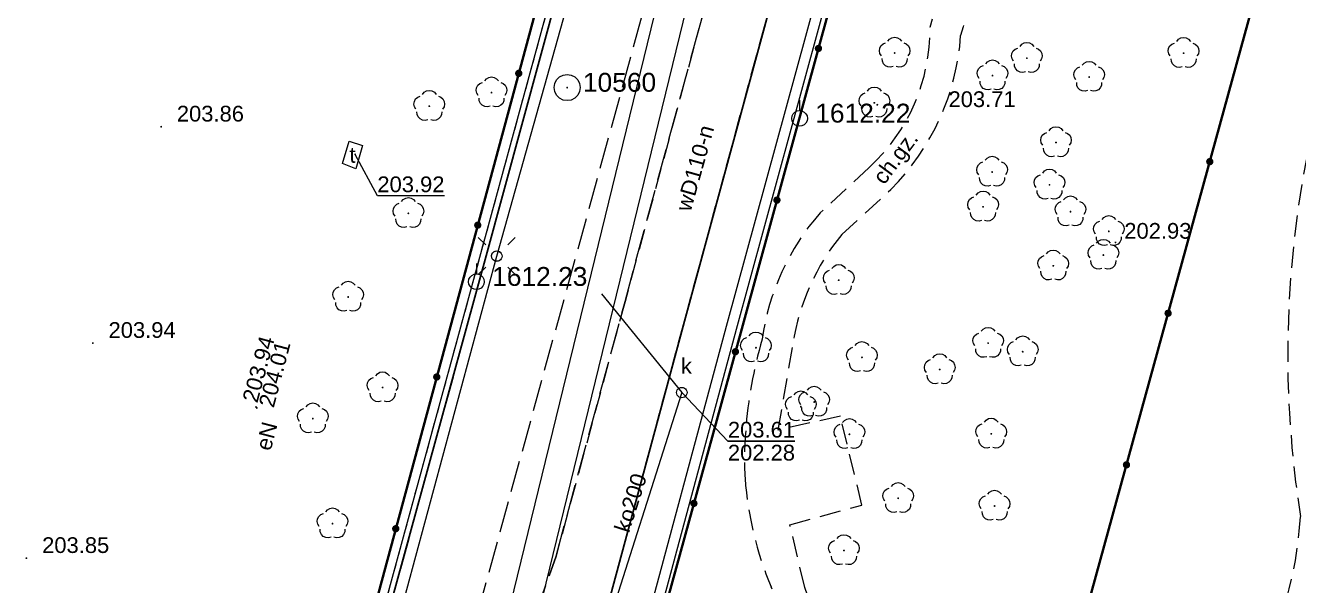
# Model space of a CAD drawing. Extents: x 0 to 7423283, y 0 to 5548300.
# Drawn here: x 7422110.4 to 7422171.1, y 5547860.3 to 5547887 of the extents above; entities that cross this region are included whole.
import ezdxf
from ezdxf.enums import TextEntityAlignment as Align

# ---------------------------------------------------------------- set-up
doc = ezdxf.new("R2010")
doc.units = 0
for name, pattern in [('PRZER0_8-0_8', [1.6, 0.8, -0.8]), ('PRZER1-1', [2, 1, -1]), ('PRZER2-1', [3, 2, -1]), ('PRZER3-1', [4, 3, -1])]:
    doc.linetypes.add(name, pattern=pattern)
doc.layers.get('0').update_dxf_attribs({"linetype": 'CONTINUOUS', "lineweight": 13})
for name, color, linetype, lineweight, true_color in [('BUBS04', 7, 'PRZER2-1', 18, 0x0a0909), ('EGBD03', 7, 'CONTINUOUS', 18, 0x008000), ('EGBP04', 7, 'CONTINUOUS', 18, 0x008000), ('EGBU01', 7, 'PRZER1-1', 18, 0x008000), ('GSPPPK', 7, 'CONTINUOUS', 18, 0x0a0909), ('GSPPPK_O', 7, 'CONTINUOUS', 18, 0x0a0909), ('OBOP02', 7, 'CONTINUOUS', 18, 0x008000), ('OSSP03', 7, 'CONTINUOUS', 18, 0x0a0909), ('OSSP03_O', 7, 'CONTINUOUS', 18, 0x0a0909), ('PTRW02_01', 7, 'CONTINUOUS', 18, 0x0a0909), ('SUPE04', 1, 'CONTINUOUS', 18, 0xff0000), ('SUPE04_O', 1, 'CONTINUOUS', 18, 0xff0000), ('SUPK03', 7, 'CONTINUOUS', 18, 0x803300), ('SUPK03_O', 7, 'CONTINUOUS', 18, 0x803300), ('SUPW03_O', 5, 'CONTINUOUS', 18, 0x0000ff), ('SUUS15', 7, 'CONTINUOUS', 18, 0xff9100), ('SUUS15_17', 7, 'PRZER0_8-0_8', 18, 0xff9100), ('SUUS15_17_O', 7, 'PRZER0_8-0_8', 18, 0xff9100), ('SUUS15_O', 7, 'CONTINUOUS', 18, 0xff9100)]:
    doc.layers.add(name, color=color, linetype=linetype, lineweight=lineweight, true_color=true_color)
for name, color, linetype, lineweight in [('GELULI', 7, 'PRZER3-1', 18), ('KTCR02', 7, 'PRZER2-1', 18), ('KTCR02_O', 7, 'PRZER2-1', 18), ('KTCR04', 7, 'PRZER2-1', 18), ('KTJZ01', 7, 'PRZER3-1', 18), ('KTKR01', 7, 'CONTINUOUS', 25), ('KTOK05_01', 7, 'CONTINUOUS', 35), ('RTPW02', 7, 'CONTINUOUS', 13), ('RTPW02_O', 7, 'CONTINUOUS', 13), ('SUSM', 7, 'CONTINUOUS', 18)]:
    doc.layers.add(name, color=color, linetype=linetype, lineweight=lineweight)
for name, color, linetype, true_color in [('SUPS01_05', 7, 'CONTINUOUS', 0x803300), ('SUPS01_05_O', 7, 'CONTINUOUS', 0x803300), ('SUPS01_07', 7, 'CONTINUOUS', 0xff9100), ('SUPS01_07_O', 7, 'CONTINUOUS', 0xff9100)]:
    doc.layers.add(name, color=color, linetype=linetype, true_color=true_color)
doc.styles.add('GEO-INFO', font='Arial')

# ---------------------------------------------------------------- blocks, each defined once
blk = doc.blocks.new('KOLO')
blk.add_hatch(color=0).paths.add_polyline_path([(0, 0.5), (-0.12941, 0.482963), (-0.25, 0.433013), (-0.353553, 0.353553), (-0.433013, 0.25), (-0.482963, 0.12941), (-0.5, 0), (-0.482963, -0.12941), (-0.433013, -0.25), (-0.353553, -0.353553), (-0.25, -0.433013), (-0.12941, -0.482963), (0, -0.5), (0.12941, -0.482963), (0.25, -0.433013), (0.353553, -0.353553), (0.433013, -0.25), (0.482963, -0.12941), (0.5, 0), (0.482963, 0.12941), (0.433013, 0.25), (0.353553, 0.353553), (0.25, 0.433013), (0.12941, 0.482963)])
blk = doc.blocks.new('EPPGN')
blk.add_hatch(color=0).paths.add_polyline_path([(-0.09, 0), (-0.085595, -0.027812), (-0.072812, -0.052901), (-0.052901, -0.072812), (-0.027812, -0.085595), (0, -0.09), (0.027812, -0.085595), (0.052901, -0.072812), (0.072812, -0.052901), (0.085595, -0.027812), (0.09, 0), (0.085595, 0.027812), (0.072812, 0.052901), (0.052901, 0.072812), (0.027812, 0.085595), (0, 0.09), (-0.027812, 0.085595), (-0.052901, 0.072812), (-0.072812, 0.052901), (-0.085595, 0.027812)])
blk = doc.blocks.new('SOPGM')
at = {"color": 0}
blk.add_lwpolyline([(0.75, 0), (0.713292, -0.231763), (0.606763, -0.440839), (0.440839, -0.606763), (0.231763, -0.713292), (0, -0.75), (-0.231763, -0.713292), (-0.440839, -0.606763), (-0.606763, -0.440839), (-0.713292, -0.231763), (-0.75, 0), (-0.713292, 0.231763), (-0.606763, 0.440839), (-0.440839, 0.606763), (-0.231763, 0.713292), (0, 0.75), (0.231763, 0.713292), (0.440839, 0.606763), (0.606763, 0.440839), (0.713292, 0.231763)], close=True, dxfattribs=at)
blk.add_lwpolyline([(1.75, 0), (0.75, 0)], dxfattribs=at)
blk = doc.blocks.new('SOPS2')
blk.add_hatch(color=0).paths.add_polyline_path([(-0.018, 0), (-0.017119, -0.005562), (-0.014562, -0.01058), (-0.01058, -0.014562), (-0.005562, -0.017119), (0, -0.018), (0.005562, -0.017119), (0.01058, -0.014562), (0.014562, -0.01058), (0.017119, -0.005562), (0.018, 0), (0.017119, 0.005562), (0.014562, 0.01058), (0.01058, 0.014562), (0.005562, 0.017119), (0, 0.018), (-0.005562, 0.017119), (-0.01058, 0.014562), (-0.014562, 0.01058), (-0.017119, 0.005562)])
at = {"color": 0}
blk.add_lwpolyline([(0.25, 0), (0.237764, -0.077254), (0.202254, -0.146946), (0.146946, -0.202254), (0.077254, -0.237764), (0, -0.25), (-0.077254, -0.237764), (-0.146946, -0.202254), (-0.202254, -0.146946), (-0.237764, -0.077254), (-0.25, 0), (-0.237764, 0.077254), (-0.202254, 0.146946), (-0.146946, 0.202254), (-0.077254, 0.237764), (0, 0.25), (0.077254, 0.237764), (0.146946, 0.202254), (0.202254, 0.146946), (0.237764, 0.077254)], close=True, dxfattribs=at)
blk = doc.blocks.new('SPDLP')
blk.add_hatch(color=0).paths.add_polyline_path([(-0.09, 0), (-0.085595, -0.027812), (-0.072812, -0.052901), (-0.052901, -0.072812), (-0.027812, -0.085595), (0, -0.09), (0.027812, -0.085595), (0.052901, -0.072812), (0.072812, -0.052901), (0.085595, -0.027812), (0.09, 0), (0.085595, 0.027812), (0.072812, 0.052901), (0.052901, 0.072812), (0.027812, 0.085595), (0, 0.09), (-0.027812, 0.085595), (-0.052901, 0.072812), (-0.072812, 0.052901), (-0.085595, 0.027812)])
at = {"color": 0}
for points in [[(-0.268652, 1.271938), (-0.048001, 1.40916), (0.20623, 1.462858), (0.463525, 1.426585), (0.693003, 1.304695), (0.867117, 1.11182), (0.964971, 0.871109)], [(-1.292703, 0.137547), (-1.355024, 0.389802), (-1.327532, 0.648184), (-1.213525, 0.881678), (-1.026689, 1.062258), (-0.78945, 1.168249), (-0.530282, 1.186929)], [(1.126667, 0.648554), (1.325358, 0.481106), (1.454989, 0.255912), (1.5, 0), (1.454989, -0.255912), (1.325358, -0.481106), (1.126667, -0.648554)], [(-0.530282, -1.186929), (-0.78945, -1.168249), (-1.026689, -1.062258), (-1.213525, -0.881678), (-1.327532, -0.648184), (-1.355024, -0.389802), (-1.292703, -0.137547)], [(0.964971, -0.871109), (0.867117, -1.11182), (0.693003, -1.304695), (0.463525, -1.426585), (0.20623, -1.462858), (-0.048001, -1.40916), (-0.268652, -1.271938)]]:
    blk.add_lwpolyline(points, dxfattribs=at)
blk = doc.blocks.new('OKRAG_PELNY')
at = {"color": 0}
blk.add_lwpolyline([(0.5, 0), (0.482963, -0.12941), (0.433013, -0.25), (0.353553, -0.353553), (0.25, -0.433013), (0.12941, -0.482963), (0, -0.5), (-0.12941, -0.482963), (-0.25, -0.433013), (-0.353553, -0.353553), (-0.433013, -0.25), (-0.482963, -0.12941), (-0.5, 0), (-0.482963, 0.12941), (-0.433013, 0.25), (-0.353553, 0.353553), (-0.25, 0.433013), (-0.12941, 0.482963), (0, 0.5), (0.12941, 0.482963), (0.25, 0.433013), (0.353553, 0.353553), (0.433013, 0.25), (0.482963, 0.12941)], close=True, dxfattribs=at)
blk = doc.blocks.new('SUSM01_01')
at = {"color": 0}
for points in [[(-0.353553, 0.353553), (-0.212132, 0.212132)], [(0.353553, 0.353553), (0.212132, 0.212132)], [(-0.353553, -0.353553), (-0.212132, -0.212132)], [(0.353553, -0.353553), (0.212132, -0.212132)]]:
    blk.add_lwpolyline(points, dxfattribs=at)
blk.add_lwpolyline([(0.1, 0), (0.093969, -0.034202), (0.076604, -0.064279), (0.05, -0.086603), (0.025882, -0.096593), (0, -0.1), (-0.025882, -0.096593), (-0.05, -0.086603), (-0.073305, -0.068017), (-0.090097, -0.043388), (-0.098883, -0.014904), (-0.098883, 0.014904), (-0.090097, 0.043388), (-0.073305, 0.068017), (-0.05, 0.086603), (-0.022252, 0.097493), (0.007473, 0.09972), (0.036534, 0.093087), (0.062349, 0.078183), (0.082624, 0.056332), (0.095557, 0.029476)], close=True, dxfattribs=at)

msp = doc.modelspace()

# ---------------------------------------------------------------- linework, layer by layer
at = {"layer": 'BUBS04', "color": 18, "linetype": 'PRZER2-1', "lineweight": 18, "ltscale": 0.5, "true_color": 0x0a0909, "elevation": 10.14}
msp.add_lwpolyline([(7422174.09, 5547889.55, 0.135068), (7422171.21, 5547863.62, -0.302972), (7422158.65, 5547847.08), (7422155.88, 5547837.71), (7422156.13, 5547837.55), (7422159.09, 5547835.55), (7422159.6, 5547836.27), (7422162.21, 5547834.44), (7422161.7, 5547833.74), (7422163.7, 5547832.31, -0.035785), (7422163.97, 5547832.8, -0.112983), (7422165.18, 5547833.99, -0.093237), (7422166.66, 5547834.52, -0.149868), (7422169.9, 5547833.97), (7422172.77, 5547831.74)], format="xyb", dxfattribs=at)
at = {"layer": 'EGBD03', "color": 96, "linetype": 'Continuous', "lineweight": 18, "true_color": 0x008000, "elevation": 10.3}
msp.add_lwpolyline([(7422242.86, 5548281.77), (7422235.25, 5548253.94), (7422118.87, 5547827.8), (7422117.91, 5547824.68), (7422111.51, 5547801.23), (7422124.29, 5547798.44), (7422126.26, 5547805.84), (7422129.27, 5547817.04), (7422133, 5547830.19), (7422141.62, 5547861.86), (7422158.84, 5547924.97), (7422167.47, 5547956.53), (7422176.11, 5547988.16), (7422184.85, 5548019.75), (7422194.39, 5548053.5), (7422202.12, 5548083.12), (7422210.82, 5548114.83), (7422219.37, 5548146.4), (7422228, 5548178.12), (7422232.19, 5548193.55), (7422240.39, 5548223.47), (7422248.49, 5548253.1), (7422255.35, 5548278.49)], close=True, dxfattribs=at)
msp.add_lwpolyline([(7422194.39, 5548053.5), (7422184.85, 5548019.75), (7422176.11, 5547988.16), (7422167.47, 5547956.53), (7422158.84, 5547924.97), (7422141.62, 5547861.86), (7422133, 5547830.19), (7422129.27, 5547817.04), (7422126.26, 5547805.84), (7422124.29, 5547798.44), (7422132.45, 5547796.43), (7422153.04, 5547791.02), (7422213.07, 5547775.65), (7422213.56, 5547776.27), (7422217.32, 5547775.42), (7422217.41, 5547774.55), (7422245.94, 5547767.29), (7422273.72, 5547760.14), (7422301.4, 5547753.14), (7422329.11, 5547745.92)], dxfattribs=at)
at = {"layer": 'EGBU01', "color": 7, "linetype": 'Continuous', "lineweight": 18, "elevation": 10.17}
msp.add_lwpolyline([(7422124.29, 5547798.44), (7422126.26, 5547805.84), (7422129.27, 5547817.04), (7422133, 5547830.19), (7422141.62, 5547861.86), (7422158.84, 5547924.97), (7422167.47, 5547956.53), (7422176.11, 5547988.16), (7422184.85, 5548019.75), (7422194.39, 5548053.5), (7422202.12, 5548083.12), (7422210.82, 5548114.83), (7422219.37, 5548146.4), (7422228, 5548178.12), (7422232.19, 5548193.55), (7422240.39, 5548223.47), (7422248.49, 5548253.1), (7422255.35, 5548278.49), (7422242.86, 5548281.77), (7422235.25, 5548253.94), (7422118.87, 5547827.8), (7422117.91, 5547824.68), (7422111.51, 5547801.23)], close=True, dxfattribs=at)
at = {"layer": 'EGBU01', "color": 96, "linetype": 'PRZER1-1', "lineweight": 18, "ltscale": 0.5, "true_color": 0x008000, "elevation": 10.18}
msp.add_lwpolyline([(7422124.29, 5547798.44), (7422126.26, 5547805.84), (7422129.27, 5547817.04), (7422133, 5547830.19), (7422141.62, 5547861.86), (7422158.84, 5547924.97), (7422167.47, 5547956.53), (7422176.11, 5547988.16), (7422184.85, 5548019.75), (7422194.39, 5548053.5), (7422202.12, 5548083.12), (7422210.82, 5548114.83), (7422219.37, 5548146.4), (7422228, 5548178.12), (7422232.19, 5548193.55), (7422240.39, 5548223.47), (7422248.49, 5548253.1), (7422255.35, 5548278.49), (7422242.86, 5548281.77), (7422235.25, 5548253.94), (7422118.87, 5547827.8), (7422117.91, 5547824.68), (7422111.51, 5547801.23)], close=True, dxfattribs=at)
at = {"layer": 'EGBU01', "color": 7, "linetype": 'Continuous', "lineweight": 18, "elevation": 10.17}
msp.add_lwpolyline([(7422194.39, 5548053.5), (7422184.85, 5548019.75), (7422176.11, 5547988.16), (7422167.47, 5547956.53), (7422158.84, 5547924.97), (7422141.62, 5547861.86), (7422133, 5547830.19), (7422129.27, 5547817.04), (7422126.26, 5547805.84), (7422124.29, 5547798.44), (7422132.45, 5547796.43), (7422153.04, 5547791.02), (7422213.07, 5547775.65), (7422213.56, 5547776.27), (7422217.32, 5547775.42), (7422217.41, 5547774.55), (7422245.94, 5547767.29), (7422273.72, 5547760.14), (7422301.4, 5547753.14), (7422329.11, 5547745.92)], dxfattribs=at)
at = {"layer": 'EGBU01', "color": 96, "linetype": 'PRZER1-1', "lineweight": 18, "ltscale": 0.5, "true_color": 0x008000, "elevation": 10.18}
msp.add_lwpolyline([(7422194.39, 5548053.5), (7422184.85, 5548019.75), (7422176.11, 5547988.16), (7422167.47, 5547956.53), (7422158.84, 5547924.97), (7422141.62, 5547861.86), (7422133, 5547830.19), (7422129.27, 5547817.04), (7422126.26, 5547805.84), (7422124.29, 5547798.44), (7422132.45, 5547796.43), (7422153.04, 5547791.02), (7422213.07, 5547775.65), (7422213.56, 5547776.27), (7422217.32, 5547775.42), (7422217.41, 5547774.55), (7422245.94, 5547767.29), (7422273.72, 5547760.14), (7422301.4, 5547753.14), (7422329.11, 5547745.92)], dxfattribs=at)
at = {"layer": 'GELULI', "color": 7, "linetype": 'PRZER3-1', "lineweight": 18, "ltscale": 0.5, "elevation": 9.98}
msp.add_lwpolyline([(7422110.71, 5547781.9), (7422183.49, 5548046.2), (7422229.51, 5548219.72), (7422235.76, 5548247.6), (7422245.89, 5548283.76), (7422250.3, 5548295.64)], dxfattribs=at)
at = {"layer": 'KTCR02', "color": 7, "linetype": 'PRZER2-1', "lineweight": 18, "ltscale": 0.5, "elevation": 10.18}
for points in [[(7422158.38, 5547912.44, 0.156901), (7422156.98, 5547910.03, 0.118009), (7422157.01, 5547907.96, 0.1022), (7422157.5, 5547906.78, 0.29581), (7422161.48, 5547905.3, -0.166581), (7422163.01, 5547905.03, -0.545573), (7422163.51, 5547901.78), (7422161.93, 5547899.73, -0.038803), (7422157.18, 5547893.89, 0.105512), (7422153.52, 5547886.95, -0.214577), (7422150.62, 5547880.27), (7422148.28, 5547878.1, 0.146918), (7422145.52, 5547872.08, 0.054792), (7422144.73, 5547867.7, 0.038856), (7422144.7, 5547865.43, 0.080074), (7422145.94, 5547860.26, -0.156704), (7422146.46, 5547857.23, -0.290261), (7422144.44, 5547854.33, 0.199255), (7422141.13, 5547850.38), (7422139.84, 5547846.44, 0.089292), (7422138.79, 5547838.09), (7422138.31, 5547833.91, 0.22948), (7422139.73, 5547833.59)], [(7422139.73, 5547833.59), (7422140.34, 5547837.53, -0.085687), (7422141.06, 5547845.48), (7422141.35, 5547846.48), (7422141.87, 5547848.17), (7422142.38, 5547849.56, -0.207013), (7422145.49, 5547853.16, 0.075942), (7422146.67, 5547854.17, 0.256538), (7422147.55, 5547860.23), (7422146.84, 5547863.23), (7422150.28, 5547864.16), (7422149.25, 5547868.41), (7422146.28, 5547867.74), (7422146.99, 5547871.87, -0.135802), (7422149.32, 5547877.07), (7422151.66, 5547879.22, 0.18109), (7422154.99, 5547886.56, -0.057647), (7422156.23, 5547889.83, -0.058575)]]:
    msp.add_lwpolyline(points, format="xyb", dxfattribs=at)
at = {"layer": 'KTCR04', "color": 7, "linetype": 'PRZER2-1', "lineweight": 18, "ltscale": 0.5, "elevation": 10.18}
msp.add_lwpolyline([(7422144.22, 5547893.24), (7422138.97, 5547873.88), (7422135.68, 5547861.73), (7422134.68, 5547858.9), (7422133.57, 5547856.68), (7422132.07, 5547854.57), (7422129.22, 5547851.22), (7422128.85, 5547850.97), (7422128.53, 5547850.92), (7422127.97, 5547851.03), (7422128.54, 5547850.39), (7422129.14, 5547849.37), (7422129.41, 5547848.37), (7422129.47, 5547846.99), (7422137.44, 5547856.85), (7422137.82, 5547856.76), (7422137.99, 5547857.32), (7422137.63, 5547857.44), (7422141.85, 5547873.11), (7422147.1, 5547892.42)], dxfattribs=at)
at = {"layer": 'KTJZ01', "color": 7, "linetype": 'PRZER3-1', "lineweight": 18, "ltscale": 0.5, "elevation": 10.18}
msp.add_lwpolyline([(7422137.55, 5547895.17), (7422132.35, 5547876.06), (7422127.81, 5547859.51), (7422125.84, 5547852.19), (7422126.79, 5547851.86), (7422127.71, 5547851.25), (7422127.97, 5547851.03), (7422128.53, 5547850.92), (7422128.85, 5547850.97), (7422129.22, 5547851.22), (7422132.07, 5547854.57), (7422133.57, 5547856.68), (7422134.68, 5547858.9), (7422135.68, 5547861.73), (7422138.97, 5547873.88), (7422144.22, 5547893.24)], dxfattribs=at)
at = {"layer": 'KTKR01', "color": 7, "linetype": 'Continuous', "lineweight": 25, "elevation": 10.18}
for points in [[(7422154.07, 5547956.69), (7422153.69, 5547954.7), (7422153.04, 5547952.3), (7422148.15, 5547934.52), (7422146.57, 5547928.71), (7422145.48, 5547924.46), (7422142.71, 5547914.25), (7422139.29, 5547901.61), (7422137.55, 5547895.17), (7422132.35, 5547876.06), (7422127.81, 5547859.51), (7422125.84, 5547852.19)], [(7422162.72, 5547949.73), (7422158.01, 5547932.5), (7422155.16, 5547921.93), (7422155.56, 5547921.77), (7422155.41, 5547921.22), (7422155.01, 5547921.33), (7422152.85, 5547913.44), (7422152.31, 5547911.55), (7422148.89, 5547898.96), (7422147.1, 5547892.42), (7422141.85, 5547873.11), (7422137.63, 5547857.44), (7422137.99, 5547857.32), (7422137.82, 5547856.76), (7422137.44, 5547856.85), (7422132.55, 5547838.26), (7422131.38, 5547834.02), (7422129.08, 5547826.12), (7422124.35, 5547808.71), (7422122.04, 5547800.22)]]:
    msp.add_lwpolyline(points, dxfattribs=at)
at = {"layer": 'KTOK05_01', "color": 7, "linetype": 'Continuous', "lineweight": 35, "elevation": 10.18}
for points in [[(7422124.93, 5547852.33), (7422125.16, 5547852.34), (7422125.48, 5547853.61), (7422142.72, 5547917.39)], [(7422156.22, 5547914.31), (7422156.15, 5547914.15), (7422151.01, 5547896.2), (7422143.57, 5547869.03), (7422135.77, 5547840.61), (7422135.36, 5547838.08), (7422134.94, 5547836.45), (7422134.82, 5547836.09), (7422134.77, 5547835.75)], [(7422186.65, 5547894.99), (7422184.1, 5547896.08), (7422176.87, 5547899.06), (7422172.49, 5547900.95), (7422155.92, 5547840.69), (7422155.68, 5547839.04), (7422155.53, 5547838.03)]]:
    msp.add_lwpolyline(points, dxfattribs=at)
at = {"layer": 'PTRW02_01', "color": 18, "linetype": 'Continuous', "lineweight": 18, "true_color": 0x0a0909, "elevation": 10.06}
for points in [[(7422185.499, 5548025.836), (7422180.329, 5548006.836), (7422178.169, 5547998.936), (7422174.629, 5547985.896), (7422169.989, 5547968.806), (7422166.649, 5547956.556), (7422164.709, 5547949.476), (7422159.919, 5547931.925), (7422156.979, 5547921.036), (7422154.179, 5547910.856), (7422150.859, 5547898.476), (7422149.009, 5547891.766), (7422143.799, 5547872.675), (7422139.479, 5547856.655), (7422134.239, 5547837.396), (7422133.209, 5547833.627), (7422132.779, 5547832.086), (7422131.119, 5547825.905), (7422128.949, 5547817.956)], [(7422185.981, 5548025.704), (7422180.811, 5548006.704), (7422178.651, 5547998.804), (7422175.111, 5547985.764), (7422170.471, 5547968.674), (7422167.131, 5547956.424), (7422165.191, 5547949.344), (7422160.401, 5547931.795), (7422157.461, 5547920.904), (7422154.661, 5547910.724), (7422151.341, 5547898.344), (7422149.491, 5547891.634), (7422144.281, 5547872.545), (7422139.961, 5547856.525), (7422134.721, 5547837.264), (7422133.691, 5547833.493), (7422133.261, 5547831.954), (7422131.601, 5547825.775), (7422129.431, 5547817.824)]]:
    msp.add_lwpolyline(points, dxfattribs=at)
at = {"layer": 'SUPE04', "color": 1, "linetype": 'Continuous', "lineweight": 18, "true_color": 0xff0000, "elevation": 10.18}
msp.add_lwpolyline([(7422127.7, 5547856.96), (7422132.85, 5547876.04), (7422138.16, 5547894.98), (7422143.21, 5547914.17), (7422148.9, 5547934.82), (7422153.62, 5547952.26)], dxfattribs=at)
at = {"layer": 'SUPK03', "color": 36, "linetype": 'Continuous', "lineweight": 18, "true_color": 0x803300, "elevation": 10.18}
for points in [[(7422246.292, 5548298.065), (7422241.14, 5548278.097), (7422236.048, 5548256.349), (7422234.751, 5548250.772), (7422230.734, 5548236.152), (7422224.263, 5548211.548), (7422216.283, 5548181.297), (7422207.711, 5548148.32), (7422205.731, 5548140.139), (7422203.209, 5548130.212), (7422202.408, 5548126.579), (7422201.733, 5548123.827), (7422198.604, 5548112.511), (7422191.462, 5548085.004), (7422178.862, 5548035.476), (7422171.244, 5548006.723), (7422168.863, 5547998.11), (7422166.213, 5547987.726), (7422160.363, 5547965.678), (7422152.372, 5547934.864), (7422141.211, 5547890.999), (7422127.621, 5547835.38), (7422121.72, 5547812.367), (7422117.668, 5547795.07)], [(7422247.648, 5548297.715), (7422242.5, 5548277.763), (7422237.412, 5548256.031), (7422236.109, 5548250.428), (7422232.086, 5548235.788), (7422225.617, 5548211.192), (7422217.637, 5548180.943), (7422209.069, 5548147.98), (7422207.089, 5548139.801), (7422204.571, 5548129.888), (7422203.772, 5548126.261), (7422203.087, 5548123.473), (7422199.956, 5548112.149), (7422192.818, 5548084.656), (7422180.218, 5548035.124), (7422172.596, 5548006.357), (7422170.217, 5547997.75), (7422167.567, 5547987.374), (7422161.717, 5547965.322), (7422153.728, 5547934.516), (7422142.569, 5547890.661), (7422128.979, 5547835.04), (7422123.08, 5547812.033), (7422119.032, 5547794.75)], [(7422137.84, 5547874.24), (7422141.68, 5547869.53), (7422137.75, 5547857.19)]]:
    msp.add_lwpolyline(points, dxfattribs=at)
at = {"layer": 'SUPS01_05_O', "color": 36, "linetype": 'Continuous', "lineweight": 9, "true_color": 0x803300, "elevation": 10.8, "flags": 128}
for points in [[(7422147.083, 5547867.212), (7422143.88, 5547867.213), (7422141.68, 5547869.53)], [(7422143.88, 5547867.213), (7422147.083, 5547867.212)]]:
    msp.add_lwpolyline(points, dxfattribs=at)
at = {"layer": 'SUPS01_07_O', "color": 30, "linetype": 'Continuous', "lineweight": 9, "true_color": 0xff9100, "elevation": 10.8, "flags": 128}
msp.add_lwpolyline([(7422130.353, 5547878.917), (7422127.15, 5547878.918), (7422126.09, 5547880.89)], dxfattribs=at)
at = {"layer": 'SUUS15_17', "color": 30, "linetype": 'Continuous', "lineweight": 18, "true_color": 0xff9100, "elevation": 10.23}
msp.add_lwpolyline([(7422125.49, 5547880.45), (7422125.81, 5547881.52), (7422126.44, 5547881.31), (7422126.12, 5547880.2)], close=True, dxfattribs=at)

# ---------------------------------------------------------------- block references
at = {"layer": 'EGBP04', "color": 96, "lineweight": 18, "true_color": 0x008000, "xscale": 0.5, "yscale": 0.5, "rotation": 90}
msp.add_blockref('EPPGN', (7422141.62, 5547861.86, 10.32), dxfattribs=at)
at = {"layer": 'GSPPPK', "color": 18, "lineweight": 18, "true_color": 0x0a0909, "xscale": 0.5, "yscale": 0.5, "rotation": 90}
for p in [(7422147.3, 5547882.61, 10.36), (7422131.88, 5547874.82, 10.36)]:
    msp.add_blockref('SOPGM', p, dxfattribs=at)
at = {"layer": 'KTOK05_01', "color": 7, "lineweight": 35, "xscale": 0.35, "yscale": 0.35, "rotation": 90}
for p in [(7422148.202, 5547885.945, 10.18), (7422133.899, 5547884.757, 10.18), (7422166.88, 5547880.547, 10.18), (7422146.221, 5547878.712, 10.18), (7422131.942, 5547877.517, 10.18), (7422164.891, 5547873.315, 10.18), (7422144.24, 5547871.478, 10.18), (7422129.985, 5547870.276, 10.18), (7422162.903, 5547866.083, 10.18), (7422142.257, 5547864.245, 10.18), (7422128.028, 5547863.036, 10.18)]:
    msp.add_blockref('KOLO', p, dxfattribs=at)
at = {"layer": 'OBOP02', "color": 96, "lineweight": 18, "true_color": 0x008000, "xscale": 0.5, "yscale": 0.5, "rotation": 90}
for p in [(7422151.84, 5547885.73, 10.12), (7422158.15, 5547885.48, 10.12), (7422165.63, 5547885.72, 10.12), (7422156.51, 5547884.65, 10.12), (7422161.12, 5547884.58, 10.12), (7422132.6, 5547883.84, 10.12), (7422129.63, 5547883.19, 10.12), (7422150.87, 5547883.35, 10.12), (7422159.54, 5547881.46, 10.12), (7422156.49, 5547880.05, 10.12), (7422159.23, 5547879.44, 10.12), (7422128.63, 5547878.08, 10.12), (7422156.06, 5547878.39, 10.12), (7422160.23, 5547878.16, 10.12), (7422162.06, 5547877.22, 10.12), (7422159.41, 5547875.58, 10.12), (7422161.8, 5547876.09, 10.12), (7422149.17, 5547874.89, 10.12), (7422125.76, 5547874.09, 10.12), (7422156.3, 5547871.89, 10.12), (7422145.22, 5547871.67, 10.12), (7422157.95, 5547871.48, 10.12), (7422150.28, 5547871.21, 10.12), (7422153.99, 5547870.63, 10.12), (7422127.4, 5547869.77, 10.12), (7422147.36, 5547868.86, 10.12), (7422148, 5547869.08, 10.12), (7422124.07, 5547868.29, 10.12), (7422149.68, 5547867.54, 10.12), (7422156.45, 5547867.56, 10.12), (7422152.01, 5547864.49, 10.12), (7422156.61, 5547864.12, 10.12), (7422125.01, 5547863.28, 10.12), (7422149.42, 5547862, 10.12)]:
    msp.add_blockref('SPDLP', p, dxfattribs=at)
at = {"layer": 'OSSP03', "color": 18, "lineweight": 18, "true_color": 0x0a0909, "xscale": 2.5, "yscale": 2.5, "rotation": 90}
msp.add_blockref('SOPS2', (7422136.21, 5547884.08, 10.36), dxfattribs=at)
at = {"layer": 'RTPW02', "color": 7, "lineweight": 13, "xscale": 0.09, "yscale": 0.09, "rotation": 90}
for p in [(7422151.01, 5547883.26, 10.2), (7422116.83, 5547882.21, 10.2), (7422162.38, 5547876.69, 10.2), (7422113.57, 5547871.89, 10.2), (7422121.36, 5547868.84, 10.2), (7422121.4, 5547868.8, 10.2), (7422110.4, 5547861.63, 10.2)]:
    msp.add_blockref('KOLO', p, dxfattribs=at)
at = {"layer": 'SUPS01_05', "color": 36, "lineweight": 5, "true_color": 0x803300, "xscale": 0.09, "yscale": 0.09, "rotation": 90}
msp.add_blockref('KOLO', (7422141.68, 5547869.53, 10.24), dxfattribs=at)
at = {"layer": 'SUPS01_07', "color": 30, "lineweight": 5, "true_color": 0xff9100, "xscale": 0.09, "yscale": 0.09, "rotation": 90}
msp.add_blockref('KOLO', (7422126.09, 5547880.89, 10.24), dxfattribs=at)
at = {"layer": 'SUSM', "color": 7, "lineweight": 18, "rotation": 90}
for name, xscale, yscale in [('SUSM01_01', 2.5, 2.5), ('OKRAG_PELNY', 0.5, 0.5)]:
    msp.add_blockref(name, (7422132.85, 5547876.04, 10.24), dxfattribs=dict(at, xscale=xscale, yscale=yscale))
at = {"layer": 'SUUS15', "color": 36, "lineweight": 18, "true_color": 0x803300, "xscale": 0.5, "yscale": 0.5, "rotation": 90}
msp.add_blockref('OKRAG_PELNY', (7422141.68, 5547869.53, 10.24), dxfattribs=at)

# ---------------------------------------------------------------- texts
at = {"layer": 'GSPPPK_O', "color": 18, "linetype": 'Continuous', "lineweight": 0, "true_color": 0x0a0909, "style": 'GEO-INFO'}
for s, p in [('1612.22', (7422148.05, 5547882.86, 10.8)), ('1612.23', (7422132.63, 5547875.07, 10.8))]:
    msp.add_text(s, height=0.9, dxfattribs=at).set_placement(p, align=Align.MIDDLE_LEFT)
at = {"layer": 'KTCR02_O', "color": 7, "linetype": 'Continuous', "lineweight": 0, "style": 'GEO-INFO'}
msp.add_text('ch.gz.', height=0.75, rotation=53.29006, dxfattribs=at).set_placement((7422151.95, 5547880.691, 10.8), align=Align.MIDDLE)
at = {"layer": 'OSSP03_O', "color": 18, "linetype": 'Continuous', "lineweight": 0, "true_color": 0x0a0909, "style": 'GEO-INFO'}
msp.add_text('10560', height=0.9, dxfattribs=at).set_placement((7422136.96, 5547884.33, 10.8), align=Align.MIDDLE_LEFT)
at = {"layer": 'RTPW02_O', "color": 7, "linetype": 'Continuous', "lineweight": 0, "style": 'GEO-INFO'}
for s, rotation, p in [('203.71', 359.99979, (7422154.41, 5547883.15, 10.8)), ('202.93', 359.99979, (7422162.8, 5547876.87, 10.8)), ('203.94', 74.85709, (7422121.42, 5547869.001, 10.8)), ('204.01', 75.31353, (7422122.201, 5547868.769, 10.8))]:
    msp.add_text(s, height=0.75, rotation=rotation, dxfattribs=at).set_placement(p)
for s, p in [('203.86', (7422117.58, 5547882.46, 10.8)), ('203.94', (7422114.32, 5547872.14, 10.8)), ('203.85', (7422111.15, 5547861.88, 10.8))]:
    msp.add_text(s, height=0.75, dxfattribs=at).set_placement(p)
at = {"layer": 'SUPE04_O', "color": 1, "linetype": 'Continuous', "lineweight": 0, "true_color": 0xff0000, "style": 'GEO-INFO'}
msp.add_text('eN', height=0.75, rotation=75.50149, dxfattribs=at).set_placement((7422122.055, 5547866.714, 10.8))
at = {"layer": 'SUPK03_O', "color": 36, "linetype": 'Continuous', "lineweight": 0, "true_color": 0x803300, "style": 'GEO-INFO'}
msp.add_text('ko200', height=0.75, rotation=72.33434, dxfattribs=at).set_placement((7422139.16, 5547862.8, 10.8))
at = {"layer": 'SUPS01_05_O', "color": 36, "linetype": 'Continuous', "lineweight": 0, "true_color": 0x803300, "style": 'GEO-INFO'}
for s, p in [('203.61', (7422143.88, 5547867.385)), ('202.28', (7422143.88, 5547866.29))]:
    msp.add_text(s, height=0.75, rotation=359.99979, dxfattribs=at).set_placement(p)
at = {"layer": 'SUPS01_07_O', "color": 30, "linetype": 'Continuous', "lineweight": 0, "true_color": 0xff9100, "style": 'GEO-INFO'}
msp.add_text('203.92', height=0.75, rotation=359.99979, dxfattribs=at).set_placement((7422127.15, 5547879.09))
at = {"layer": 'SUPW03_O', "color": 5, "linetype": 'Continuous', "lineweight": 0, "true_color": 0x0000ff, "style": 'GEO-INFO'}
msp.add_text('wD110-n', height=0.75, rotation=74.30326, dxfattribs=at).set_placement((7422142.1, 5547878.12, 10.8))
at = {"layer": 'SUUS15_17_O', "color": 30, "linetype": 'Continuous', "lineweight": 0, "true_color": 0xff9100, "style": 'GEO-INFO'}
msp.add_text('t', height=0.75, dxfattribs=at).set_placement((7422125.965, 5547880.865, 10.8), align=Align.MIDDLE)
at = {"layer": 'SUUS15_O', "color": 36, "linetype": 'Continuous', "lineweight": 0, "true_color": 0x803300, "style": 'GEO-INFO'}
msp.add_text('k', height=0.75, rotation=359.99979, dxfattribs=at).set_placement((7422141.64, 5547870.43, 10.8))

doc.saveas('drawing.dxf')
